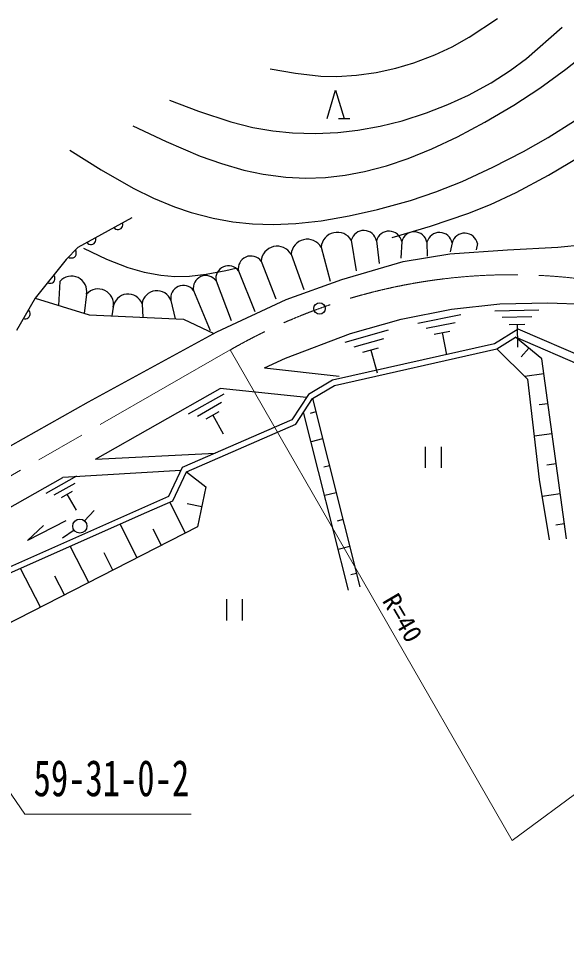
# Model space of a CAD drawing. Units: millimetres, scale not verified. Extents: x 40000 to 680000, y 20000 to 380000.
# Drawn here: x 235706 to 274435, y 273070 to 338616 of the extents above; entities that cross this region are included whole.
import ezdxf
from ezdxf.enums import TextEntityAlignment as Align

# ---------------------------------------------------------------- set-up
doc = ezdxf.new("R2010")
doc.units = ezdxf.units.MM
doc.header["$LTSCALE"] = 1000
doc.linetypes.add('CHAIN', pattern=[18.5, 12, -1.5, 3.5, -1.5])
for name, color, linetype, lineweight in [('M-BGD', 7, 'Continuous', 25), ('M-BMK', 2, 'CHAIN', 13), ('M-BMK-HTXT', 7, 'Continuous', 13), ('M-BMK-SRVR', 3, 'Continuous', 25), ('M-STR-HTXT', 7, 'Continuous', 13)]:
    doc.layers.add(name, color=color, linetype=linetype, lineweight=lineweight)
doc.styles.add('ＭＳ ゴシック', font='')
doc.styles.get('ＭＳ ゴシック').set_extended_font_data('MS Gothic')

msp = doc.modelspace()

# ---------------------------------------------------------------- linework, layer by layer
at = {"layer": 'M-BGD'}
for p, q in [((257518, 331544), (258118, 333544)), ((258118, 333544), (258718, 331544)), ((258318, 331544), (259118, 331544)), ((243712, 324527), (239904, 322414)), ((242454, 323829), (242519, 323769)), ((242952, 323769), (243012, 323834)), ((243012, 323834), (243052, 323904)), ((243052, 323904), (243080, 324000)), ((243082, 324081), (243066, 324168)), ((243080, 324000), (243082, 324081)), ((242519, 323769), (242590, 323728)), ((242590, 323728), (242685, 323701)), ((242685, 323701), (242767, 323698)), ((242767, 323698), (242854, 323714)), ((242854, 323714), (242952, 323769)), ((240550, 322772), (240615, 322713)), ((240615, 322713), (240686, 322672)), ((240686, 322672), (240781, 322644)), ((240781, 322644), (240862, 322642)), ((240862, 322642), (240949, 322658)), ((240949, 322658), (241047, 322712)), ((241047, 322712), (241107, 322777)), ((241107, 322777), (241148, 322848)), ((241148, 322848), (241175, 322943)), ((241178, 323025), (241162, 323112)), ((241175, 322943), (241178, 323025)), ((259227, 322937), (259567, 320784)), ((261009, 322890), (261191, 321301)), ((262792, 322843), (262740, 321670)), ((264575, 322796), (264585, 321817)), ((266357, 322749), (266208, 322112)), ((268140, 322701), (268053, 322260)), ((273817, 322440), (275677, 322633)), ((239904, 322414), (239064, 321566)), ((239770, 322160), (239730, 322239)), ((239732, 321823), (239771, 321902)), ((239790, 322081), (239770, 322160)), ((239771, 321902), (239791, 321982)), ((239791, 321982), (239790, 322081)), ((254977, 321954), (255878, 319456)), ((257102, 322446), (257723, 320046)), ((262886, 321430), (266186, 321975)), ((266186, 321975), (270271, 322265)), ((270271, 322265), (273817, 322440)), ((239064, 321566), (236886, 318854)), ((239237, 321741), (239317, 321702)), ((239317, 321702), (239396, 321683)), ((239396, 321683), (239495, 321683)), ((239495, 321683), (239574, 321703)), ((239574, 321703), (239653, 321743)), ((239653, 321743), (239732, 321823)), ((252852, 321462), (253886, 318792)), ((258557, 320159), (262886, 321430)), ((251258, 320768), (252410, 317907)), ((237756, 319937), (237839, 319906)), ((237839, 319906), (237920, 319895)), ((237920, 319895), (238018, 319906)), ((238018, 319906), (238095, 319934)), ((238095, 319934), (238169, 319982)), ((238169, 319982), (238239, 320070)), ((238242, 320409), (238194, 320483)), ((238239, 320070), (238270, 320153)), ((238270, 320332), (238242, 320409)), ((238281, 320234), (238270, 320332)), ((238270, 320153), (238281, 320234)), ((238626, 320031), (238537, 318335)), ((249664, 320073), (250730, 317262)), ((254621, 318756), (258557, 320159)), ((248071, 319379), (249254, 316554)), ((236886, 318854), (235565, 316562)), ((236886, 318854), (240688, 317657)), ((240515, 319122), (240334, 317769)), ((246477, 318685), (246781, 317381)), ((249716, 316455), (254621, 318756)), ((236459, 317945), (236400, 318011)), ((236499, 317874), (236459, 317945)), ((242404, 318213), (242310, 317584)), ((244440, 318449), (244491, 317485)), ((262754, 317362), (266313, 318068)), ((266313, 318068), (269719, 318446)), ((269375, 317958), (272475, 318027)), ((269719, 318446), (273125, 318522)), ((273125, 318522), (275783, 318409)), ((236051, 317405), (236138, 317387)), ((236138, 317387), (236219, 317388)), ((236219, 317388), (236315, 317414)), ((236315, 317414), (236386, 317454)), ((236386, 317454), (236452, 317513)), ((236452, 317513), (236508, 317610)), ((236525, 317778), (236499, 317874)), ((236508, 317610), (236526, 317697)), ((236526, 317697), (236525, 317778)), ((240688, 317657), (247366, 317354)), ((247366, 317354), (249522, 316350)), ((259159, 316340), (262754, 317362)), ((263925, 317082), (266966, 317685)), ((271990, 317520), (269882, 317473)), ((258784, 315723), (261862, 316598)), ((266576, 317102), (264508, 316692)), ((271015, 316656), (269349, 315623)), ((270389, 316988), (271505, 317013)), ((270947, 317001), (270983, 315389)), ((277318, 313929), (271015, 316656)), ((240641, 311510), (249716, 316455)), ((254580, 314599), (259159, 316340)), ((261510, 315965), (259416, 315370)), ((265091, 316302), (266186, 316519)), ((265639, 316410), (265952, 314829)), ((269503, 315248), (270845, 316080)), ((277159, 313349), (270845, 316080)), ((272685, 314556), (270845, 316080)), ((269349, 315623), (257892, 313040)), ((260049, 315018), (261157, 315333)), ((271765, 315318), (271244, 314688)), ((258041, 312664), (269503, 315248)), ((260603, 315175), (261058, 313574)), ((269503, 315248), (271692, 313113)), ((253082, 313908), (254580, 314599)), ((274430, 301816), (272685, 314556)), ((253082, 313908), (258369, 313321)), ((272830, 313494), (271490, 313311)), ((257892, 313040), (256194, 312041)), ((256478, 311744), (258041, 312664)), ((271692, 313113), (272515, 306014)), ((241137, 307467), (249954, 312444)), ((247714, 310662), (250240, 312088)), ((256049, 311819), (249954, 312444)), ((256194, 312041), (255025, 310240)), ((232600, 306976), (240641, 311510)), ((250064, 311455), (248346, 310486)), ((255295, 309921), (256478, 311744)), ((256478, 311744), (259842, 298432)), ((273121, 311371), (272517, 311288)), ((248978, 310310), (249888, 310823)), ((259034, 298183), (255860, 310792)), ((256718, 310794), (256315, 310692)), ((255025, 310240), (247279, 306874)), ((249433, 310566), (250174, 309253)), ((247576, 306566), (255295, 309921)), ((257199, 308892), (256390, 308687)), ((273412, 309247), (272160, 309076)), ((264457, 308341), (264457, 306841)), ((265597, 306841), (265597, 308341)), ((241137, 307467), (249593, 307879)), ((247279, 306874), (246307, 304820)), ((257679, 306990), (257274, 306888)), ((273703, 307124), (273055, 307035)), ((231577, 302071), (238843, 306172)), ((237648, 305056), (239825, 306285)), ((247172, 306647), (238843, 306172)), ((246605, 304515), (247576, 306566)), ((247576, 306566), (248941, 305512)), ((239674, 305740), (238193, 304904)), ((248941, 305512), (248365, 302671)), ((272515, 306014), (273219, 301762)), ((238738, 304753), (239522, 305195)), ((239130, 304974), (239769, 303841)), ((246307, 304820), (244614, 304068)), ((258160, 305088), (257348, 304883)), ((273994, 305001), (272712, 304825)), ((244777, 303703), (246605, 304515)), ((247510, 302234), (246393, 304421)), ((248653, 304092), (247623, 304300)), ((244614, 304068), (231456, 298224)), ((231767, 297924), (244777, 303703)), ((240374, 303092), (241046, 303833)), ((239054, 303104), (236331, 301696)), ((244091, 300486), (242878, 302859)), ((258641, 303186), (258233, 303084)), ((274284, 302877), (273673, 302794)), ((248365, 302671), (234687, 295679)), ((236331, 301696), (237470, 302758)), ((239627, 302437), (238803, 301869)), ((245801, 301360), (245218, 302500)), ((240671, 298738), (239363, 301298)), ((259121, 301285), (258305, 301078)), ((242381, 299612), (241751, 300845)), ((237252, 296990), (235848, 299736)), ((238961, 297864), (238283, 299191)), ((259602, 299383), (259193, 299280)), ((250403, 297551), (250403, 296051)), ((251543, 296051), (251543, 297551))]:
    msp.add_line(p, q, dxfattribs=at)
for points in [[(253504, 335064), (255284, 334755), (257070, 334552), (258196, 334524), (259596, 334607), (260989, 334808), (262367, 335115), (263638, 335488), (265142, 336047), (266354, 336613), (267569, 337304), (269566, 338616)], [(246365, 332851), (248431, 332066), (250711, 331312), (252259, 330922), (253671, 330678), (255069, 330538), (256676, 330492), (258283, 330565), (259686, 330724), (261265, 331007), (262823, 331394), (264545, 331945), (266052, 332535), (267513, 333208), (269102, 334070), (270454, 334932), (271607, 335782), (274139, 338012)], [(243788, 331034), (246150, 329914), (248545, 328892), (250049, 328354), (251631, 327901), (253007, 327614), (254602, 327405), (256007, 327335), (257393, 327375), (258786, 327532), (260165, 327794), (261719, 328205), (263244, 328716), (264921, 329395), (266732, 330246), (268672, 331280), (270708, 332487), (272548, 333696), (274381, 335025), (277530, 337506)], [(262121, 323139), (264815, 323936), (267470, 324827), (269066, 325462), (270876, 326308), (273168, 327543), (275426, 328883), (276763, 329762), (278014, 330715), (279511, 332044), (281044, 333553), (283351, 335931)], [(239328, 329314), (241554, 327925), (243819, 326630), (245250, 325920), (246721, 325303), (247911, 324896), (249464, 324491), (250849, 324242), (252247, 324094), (253697, 324049), (255296, 324118), (257089, 324317), (259069, 324653), (261089, 325103), (263401, 325738), (265198, 326354), (267053, 327100), (269237, 328101), (271391, 329208), (273141, 330200), (275003, 331386)], [(240304, 322387), (241928, 321610), (243422, 321015), (244583, 320680), (245769, 320461), (246764, 320379), (247782, 320397), (248969, 320529), (250349, 320795), (251061, 320964)]]:
    msp.add_lwpolyline(points, dxfattribs=at)
msp.add_circle((240038, 302721), 500, dxfattribs=at)
for centre, radius, start, end in [((258242, 322357), 1143, 30.49572, 175.56988), ((260113, 322713), 914, 11.16242, 165.80165), ((261895, 322666), 914, 11.16242, 165.80165), ((263678, 322619), 914, 11.16242, 165.80165), ((265461, 322572), 914, 11.16242, 165.80165), ((267243, 322524), 914, 11.16242, 165.80165), ((253991, 321374), 1143, 30.49572, 175.56988), ((256116, 321865), 1143, 30.49572, 175.56988), ((252133, 320935), 891, 36.21698, 190.85621), ((250539, 320241), 891, 36.21698, 190.85621), ((239446, 319319), 1086, 349.57959, 139.02093), ((248945, 319547), 891, 36.21698, 190.85621), ((241335, 318410), 1086, 349.57959, 139.02093), ((245488, 318312), 1057, 20.65853, 172.56729), ((247352, 318853), 891, 36.21698, 190.85621), ((243452, 318076), 1057, 20.65853, 172.56729)]:
    msp.add_arc(centre, radius, start, end, dxfattribs=at)
at = {"layer": 'M-BMK'}
msp.add_line((177308, 273070), (250675, 315185), dxfattribs=at)
msp.add_arc((270594, 280485), 40011, 36.44726, 119.85717, dxfattribs=at)
at = {"layer": 'M-BMK-HTXT'}
for q in [(250675, 315185), (302779, 304255)]:
    msp.add_line((270594, 280485), q, dxfattribs=at)
at = {"layer": 'M-BMK-SRVR'}
msp.add_circle((256984, 318110), 403, dxfattribs=at)
at = {"layer": 'M-STR-HTXT'}
for p, q in [((225970, 297261), (236146, 282352)), ((236146, 282352), (247899, 282352))]:
    msp.add_line(p, q, dxfattribs=at)

# ---------------------------------------------------------------- texts
at = {"layer": 'M-BMK-HTXT', "style": 'ＭＳ ゴシック'}
msp.add_text('R=40', height=1320, rotation=300.399, dxfattribs=at).set_placement((261036, 297250), align=Align.BOTTOM_LEFT)
at = {"layer": 'M-STR-HTXT', "style": 'ＭＳ ゴシック', "width": 0.7}
msp.add_text('59-31-0-2', height=2566, rotation=359.999, dxfattribs=at).set_placement((236771, 282852), align=Align.BOTTOM_LEFT)

doc.saveas('drawing.dxf')
